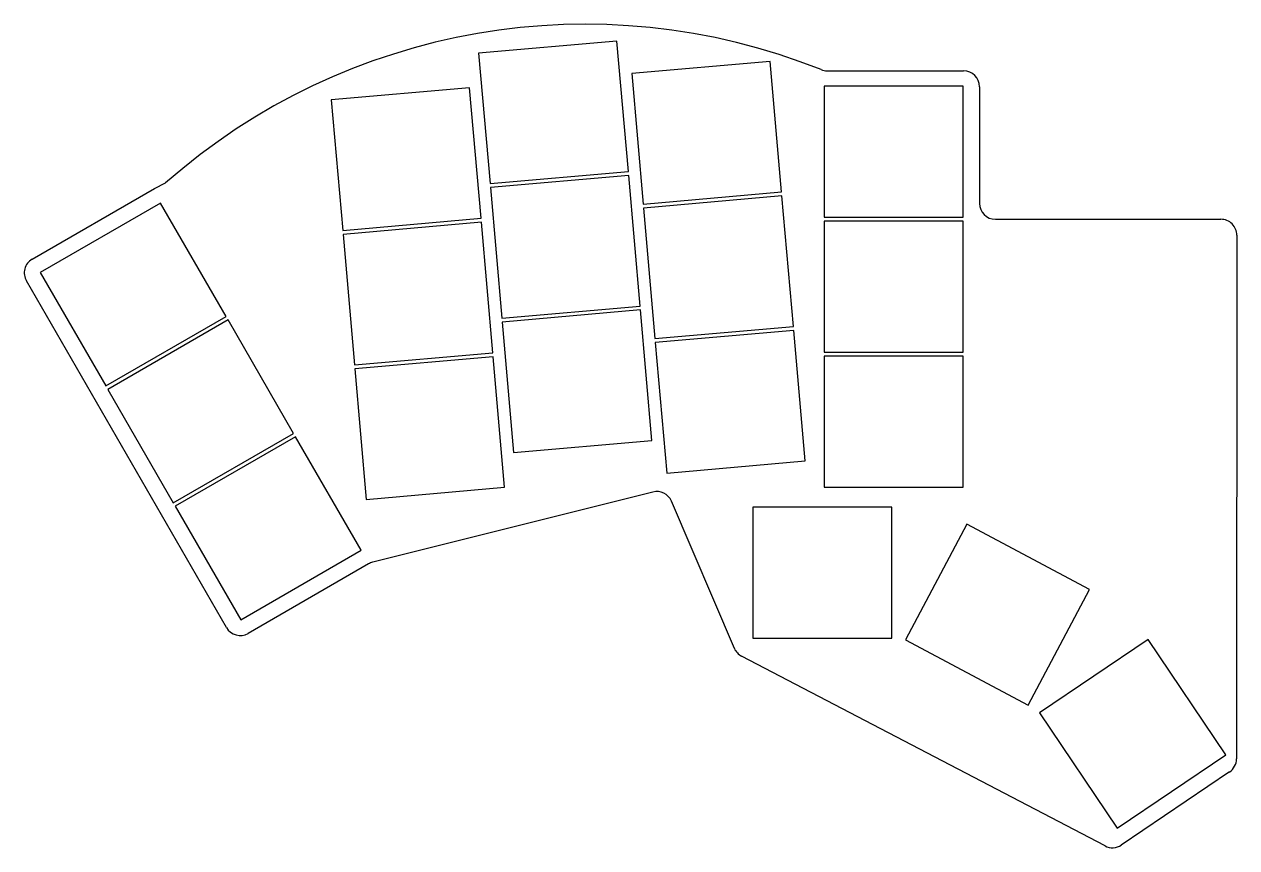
# Model space of a CAD drawing. Header units: millimetres. Extents: x -31 to 122, y -40 to 63.
import ezdxf

# ---------------------------------------------------------------- set-up
doc = ezdxf.new("R2010")
doc.units = ezdxf.units.MM

msp = doc.modelspace()

# ---------------------------------------------------------------- linework, layer by layer
for p, q in [((43.94, 61.36), (26.51, 59.84)), ((45.38, 44.93), (43.94, 61.36)), ((26.51, 59.84), (27.95, 43.4)), ((63.24, 58.78), (45.81, 57.26)), ((64.68, 42.35), (63.24, 58.78)), ((45.81, 57.26), (47.24, 40.82)), ((70.4, 57.61), (87.61, 57.61)), ((25.38, 55.47), (7.95, 53.95)), ((26.82, 39.04), (25.38, 55.47)), ((87.56, 55.66), (70.06, 55.66)), ((70.06, 55.66), (70.06, 39.16)), ((87.56, 39.16), (87.56, 55.66)), ((89.61, 55.61), (89.61, 40.91)), ((7.95, 53.95), (9.39, 37.51)), ((27.95, 43.4), (45.38, 44.93)), ((45.42, 44.43), (27.99, 42.9)), ((46.86, 27.99), (45.42, 44.43)), ((-29.72, 33.88), (-14.31, 42.78)), ((-14.31, 42.78), (-12.92, 43.5)), ((27.99, 42.9), (29.43, 26.46)), ((47.24, 40.82), (64.68, 42.35)), ((64.72, 41.85), (47.29, 40.32)), ((66.16, 25.41), (64.72, 41.85)), ((-13.55, 40.96), (-28.7, 32.21)), ((-5.3, 26.68), (-13.55, 40.96)), ((47.29, 40.32), (48.73, 23.89)), ((9.39, 37.51), (26.82, 39.04)), ((26.87, 38.54), (9.43, 37.01)), ((28.3, 22.1), (26.87, 38.54)), ((70.06, 39.16), (87.56, 39.16)), ((87.56, 38.66), (70.06, 38.66)), ((70.06, 38.66), (70.06, 22.16)), ((87.56, 22.16), (87.56, 38.66)), ((91.61, 38.91), (120.01, 38.91)), ((9.43, 37.01), (10.87, 20.58)), ((122.01, 36.91), (121.98, -29.03)), ((-28.7, 32.21), (-20.45, 17.93)), ((-5.25, -12.5), (-30.45, 31.15)), ((29.43, 26.46), (46.86, 27.99)), ((46.9, 27.49), (29.47, 25.97)), ((48.34, 11.05), (46.9, 27.49)), ((-20.45, 17.93), (-5.3, 26.68)), ((-5.05, 26.24), (-20.2, 17.49)), ((3.2, 11.95), (-5.05, 26.24)), ((29.47, 25.97), (30.91, 9.53)), ((48.73, 23.89), (66.16, 25.41)), ((66.2, 24.91), (48.77, 23.39)), ((67.64, 8.48), (66.2, 24.91)), ((48.77, 23.39), (50.21, 6.95)), ((10.87, 20.58), (28.3, 22.1)), ((28.35, 21.6), (10.91, 20.08)), ((29.79, 5.17), (28.35, 21.6)), ((70.06, 22.16), (87.56, 22.16)), ((87.56, 21.66), (70.06, 21.66)), ((70.06, 21.66), (70.06, 5.16)), ((87.56, 5.16), (87.56, 21.66)), ((10.91, 20.08), (12.35, 3.64)), ((-20.2, 17.49), (-11.95, 3.2)), ((-11.95, 3.2), (3.2, 11.95)), ((3.45, 11.52), (-11.7, 2.77)), ((11.7, -2.77), (3.45, 11.52)), ((30.91, 9.53), (48.34, 11.05)), ((50.21, 6.95), (67.64, 8.48)), ((12.35, 3.64), (29.79, 5.17)), ((70.06, 5.16), (87.56, 5.16)), ((48.47, 4.57), (13.17, -4.27)), ((58.73, -15.13), (50.8, 3.42)), ((-11.7, 2.77), (-3.45, -11.52)), ((78.56, 2.66), (61.06, 2.66)), ((61.06, 2.66), (61.06, -13.84)), ((78.56, -13.84), (78.56, 2.66)), ((88.03, 0.53), (80.28, -14.04)), ((103.48, -7.69), (88.03, 0.53)), ((-3.45, -11.52), (11.7, -2.77)), ((12.65, -4.47), (-2.52, -13.23)), ((95.73, -22.26), (103.48, -7.69)), ((61.06, -13.84), (78.56, -13.84)), ((80.28, -14.04), (95.73, -22.26)), ((110.84, -14.02), (97.16, -23.25)), ((120.62, -28.53), (110.84, -14.02)), ((105.42, -40), (59.64, -16.12)), ((97.16, -23.25), (106.95, -37.76)), ((106.95, -37.76), (120.62, -28.53)), ((121.1, -30.68), (107.46, -39.88))]:
    msp.add_line(p, q)
for centre, radius, start, end in [((39.97, -16.53), 80, 68.2125, 131.3797), ((70.4, 59.61), 2, 248.2125, 270), ((87.61, 55.61), 2, 0, 90), ((91.61, 40.91), 2, 180, 270), ((120.01, 36.91), 2, 359.9733, 90), ((-28.72, 32.15), 2, 120, 210), ((48.96, 2.63), 2, 23.1486, 104.0541), ((13.65, -6.21), 2, 104.0541, 120), ((-3.52, -11.5), 2, 210, 300), ((60.57, -14.34), 2, 203.1486, 242.4522), ((119.98, -29.03), 2, 304, 359.9733), ((106.34, -38.22), 2, 242.4522, 304)]:
    msp.add_arc(centre, radius, start, end)

doc.saveas('drawing.dxf')
